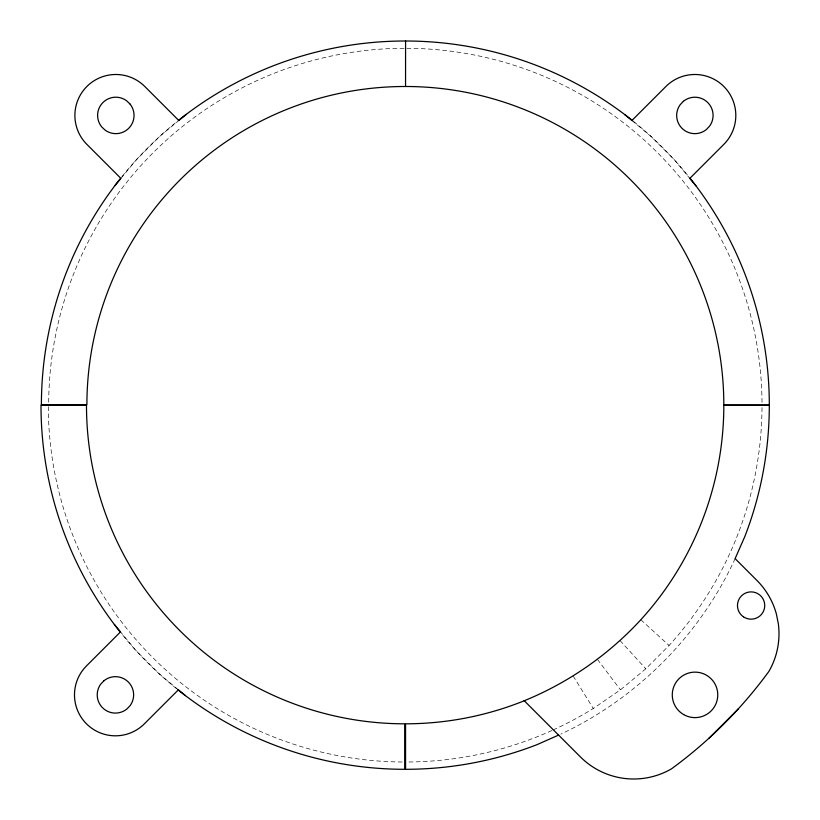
<?xml version="1.0" encoding="UTF-8"?>
<svg xmlns="http://www.w3.org/2000/svg" width="820" height="820" viewBox="0 0 820 820"><rect width="100%" height="100%" fill="white"/><g stroke="black" fill="none" stroke-linecap="round" stroke-linejoin="round"><path stroke-width="0.61" stroke-dasharray="4.1 3.07" d="M735.109 558.615C700.095 635.131 637.099 698.425 560.9 734.084M120.899 178.401L136.54 159.592L160.33 135.833L178.811 120.509M553.09 729.974A356.659 356.659 0 0 0 593.301 708.48L620.473 689.845L645.801 668.782L669.079 645.473A356.659 356.659 0 0 0 762.016 406.392M631.902 120.499L650.711 136.14L674.47 159.931L689.794 178.411M178.401 689.804L159.592 674.163L135.833 650.373L120.509 631.892M640.83 619.746L669.079 645.473M620.043 640.563L645.801 668.782M597.421 659.362L620.473 689.845M573.17 676.008L593.301 708.48M551.942 730.497A356.659 356.659 0 0 1 406.843 762.016M402.189 762.005A356.659 356.659 0 0 1 48.288 406.392M176.607 688.759A363.947 363.947 0 0 1 121.257 633.337M48.698 402.189A356.659 356.659 0 0 1 404.311 48.288M406.843 48.288A356.659 356.659 0 0 1 762.016 403.911M121.944 176.607A363.947 363.947 0 0 1 177.366 121.257M633.696 121.544A363.947 363.947 0 0 1 689.046 176.966"/><path stroke-width="1.23" d="M120.386 178.555A363.947 363.947 0 0 0 41.4 404.721L86.899 404.752A318.457 318.457 0 0 1 405.551 86.489L405.582 41M115.056 185.433L120.899 178.401L86.879 144.381A40.949 40.949 0 0 1 86.879 86.479A40.949 40.949 0 0 1 144.781 86.479L178.811 120.509L186.212 114.369M524.154 700.649L580.437 756.932A75.337 75.337 0 0 0 671.385 768.904C708.664 741.71 741.71 708.664 768.904 671.385A75.337 75.337 0 0 0 778.354 623.876L776.437 614.211A75.337 75.337 0 0 0 756.932 580.437L735.109 558.615L744.806 536.608A363.947 363.947 0 0 0 769.303 405.121A363.947 363.947 0 0 0 689.825 177.94M708.726 738.512L738.512 708.726M558.615 735.099L537.038 744.642A363.947 363.947 0 0 1 405.582 769.303L405.551 723.814A318.457 318.457 0 0 0 520.577 702.227C566.241 684.228 607.599 655.867 640.83 619.746A318.457 318.457 0 0 0 723.814 405.152A318.457 318.457 0 0 0 405.551 86.489M624.861 114.646L631.902 120.499L665.922 86.479A40.949 40.949 0 0 1 723.824 86.479A40.949 40.949 0 0 1 723.824 144.381L689.794 178.411L695.934 185.802M185.433 695.657L178.401 689.804L144.381 723.824A40.949 40.949 0 0 1 86.479 723.824A40.949 40.949 0 0 1 86.479 665.922L120.509 631.892L114.369 624.502M177.581 689.538A363.947 363.947 0 0 0 404.721 769.303L404.752 723.814A318.457 318.457 0 0 1 86.489 405.152L41 405.121A363.947 363.947 0 0 0 120.478 632.364M178.34 120.478A363.947 363.947 0 0 1 632.722 120.765M103.925 680.774L100.665 684.239A18.194 18.194 0 0 0 126.936 708.972L130.195 705.507A18.194 18.194 0 0 0 103.925 680.774M683.367 101.331L680.108 104.796A18.194 18.194 0 0 0 706.379 129.529L709.638 126.065A18.194 18.194 0 0 0 683.367 101.331M769.303 405.121L723.814 405.152L769.303 405.183M129.929 103.925L126.475 100.665A18.194 18.194 0 0 0 101.731 126.936L105.196 130.195A18.194 18.194 0 0 0 129.929 103.925M743.432 616.814A13.653 13.653 0 0 0 764.711 606.534A13.653 13.653 0 0 0 745.175 593.239A13.653 13.653 0 0 0 743.432 616.814M683.644 714.568A22.745 22.745 0 0 0 717.766 694.868A22.745 22.745 0 0 0 683.644 675.178A22.745 22.745 0 0 0 683.644 714.568"/></g></svg>
